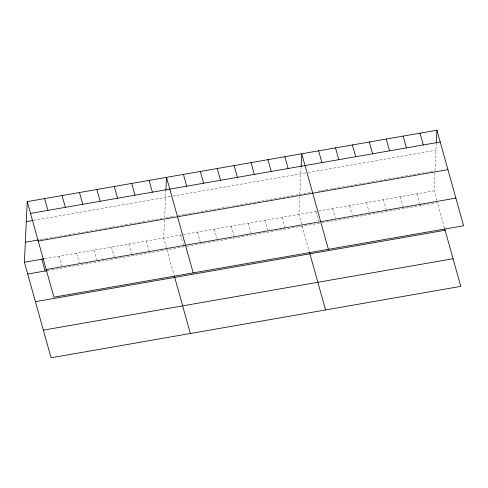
<?xml version="1.0" encoding="UTF-8"?>
<svg xmlns="http://www.w3.org/2000/svg" width="488" height="488" viewBox="0 0 488 488"><rect width="100%" height="100%" fill="white"/><g stroke="black" fill="none" stroke-linecap="round" stroke-linejoin="round"><path stroke-width="0.37" stroke-dasharray="2.44 1.83" d="M164.529 220.106L163.7 237.973L166.408 247.672M164.633 217.965L165.889 190.924M299.73 196.542L298.9 214.403L309.294 251.643M299.833 194.401L301.096 167.36M436.809 200.544L434.1 190.839L434.936 172.978M435.034 170.837L436.327 143.082M33.55 220.369L172.203 196.2M172.941 196.072L307.409 172.636M308.142 172.508L435.998 150.225M39.845 239.718L42.017 239.34M42.743 239.211L44.92 238.833M45.646 238.705L59.432 236.302M60.158 236.174L76.842 233.264M77.568 233.142L94.257 230.232M94.983 230.104L104.414 228.463M105.14 228.335L111.667 227.194M112.392 227.072L129.082 224.163M129.808 224.035L146.492 221.125M147.217 221.003L163.907 218.093M166.103 217.709L174.917 216.172M177.858 215.659L184.47 214.506M185.208 214.378L188.142 213.866M188.88 213.738L191.821 213.226M192.553 213.097L230.763 206.442M232.233 206.186L248.398 203.368M249.13 203.24L311.588 192.351M318.2 191.198L321.141 190.686M321.879 190.558L324.813 190.046M325.551 189.917L332.163 188.764M333.633 188.508L349.798 185.69M350.53 185.562L433.564 171.093M44.713 258.707L318.005 211.072M318.737 210.944L434.1 190.839M47.281 270.62L186.093 246.422M186.831 246.294L321.293 222.857M322.031 222.729L437.388 202.624L444.501 228.079M417.203 193.785L419.717 202.794M419.912 203.49L420.491 205.57M400.3 196.731L403.588 208.516M383.403 199.677L386.691 211.463M366.5 202.624L369.209 212.329M349.597 205.57L352.312 215.275M332.7 208.516L335.409 218.215M315.797 211.456L318.511 221.162M281.997 217.349L285.291 229.134M265.1 220.295L267.808 230M248.197 223.242L250.911 232.947M231.3 226.188L234.008 235.893M214.397 229.134L217.111 238.839M197.5 232.081L200.788 243.866M180.597 235.027L183.891 246.806M166.987 249.752L174.094 275.208M146.284 241.005L148.999 250.71M128.875 244.043L131.583 253.742M111.459 247.074L114.174 256.779M94.05 250.112L96.758 259.817M76.634 253.144L79.349 262.849M59.225 256.182L61.933 265.887"/><path stroke-width="0.73" d="M444.702 228.805L460.776 286.371L51.075 357.777L24.4 262.251L27.224 201.629L436.925 130.223L463.6 225.749L53.9 297.161L27.224 201.629M165.926 190.21L166.524 177.351L193.199 272.884M301.126 166.646L301.724 153.787L328.4 249.313M436.327 143.082L436.925 130.223M30.518 213.415L440.219 142.002M26.291 221.637L32.824 220.497M25.333 242.243L38.393 239.968M38.235 241.048L447.935 169.641M24.4 262.251L43.987 258.835M46.183 269.522L455.884 198.116M27.688 274.036L47.281 270.62M35.404 301.669L445.105 230.263M43.359 330.144L453.059 258.731M420.028 133.163L423.316 144.948M403.125 136.109L406.419 147.894M386.228 139.056L389.515 150.841M369.325 142.002L372.618 153.787M352.428 144.948L355.715 156.733M335.524 147.894L338.818 159.68M318.627 150.841L321.915 162.626M284.827 156.733L288.115 168.512M309.502 252.369L325.569 309.935M267.924 159.68L271.218 171.459M251.027 162.62L254.315 174.405M234.124 165.566L237.418 177.351M217.227 168.512L220.515 180.298M200.324 171.459L203.618 183.244M183.427 174.405L186.715 186.19M149.114 180.383L152.402 192.168M174.301 275.933L190.369 333.499M131.699 183.421L134.993 195.206M114.29 186.453L117.578 198.238M96.874 189.49L100.168 201.276M79.465 192.528L82.753 204.307M62.049 195.56L65.343 207.345M44.64 198.598L47.928 210.377M41.809 259.213L45.103 270.999"/></g></svg>
